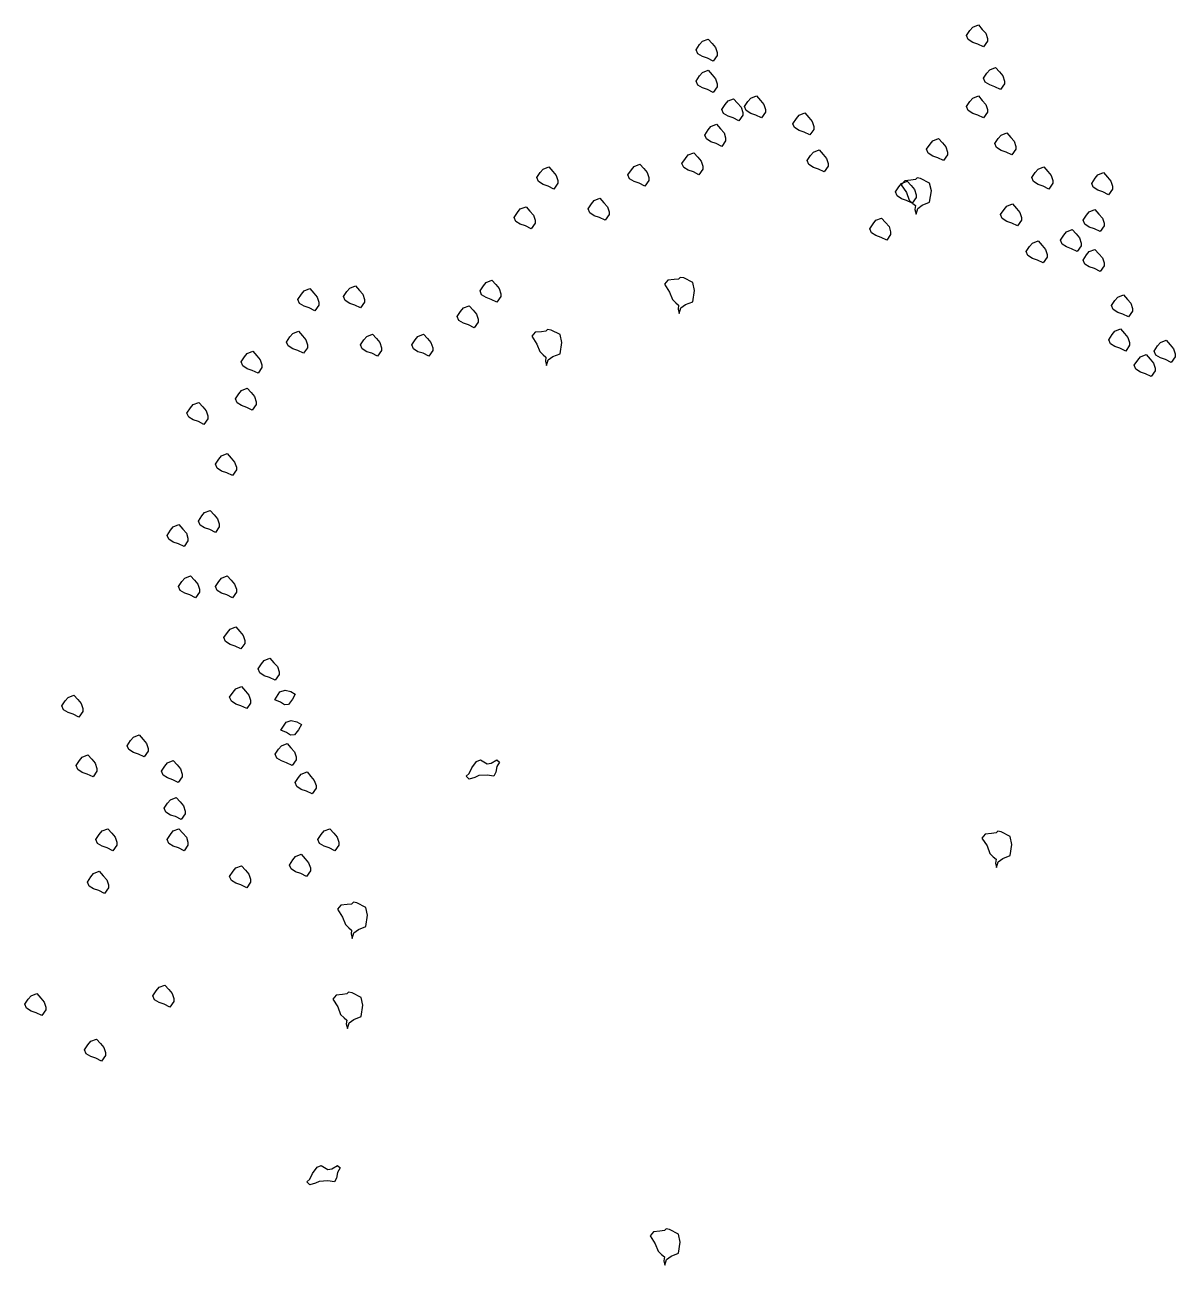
# Model space of a CAD drawing. Header units: millimetres. Extents: x 454 to 24074, y 929 to 15016.
# Drawn here: x 13195 to 13943, y 13302 to 14109 of the extents above; entities that cross this region are included whole.
import ezdxf

# ---------------------------------------------------------------- set-up
doc = ezdxf.new("R2010")
doc.units = ezdxf.units.MM
doc.layers.add('cadblocksdwg.com', color=255, linetype='Continuous')

# ---------------------------------------------------------------- blocks, each defined once
blk = doc.blocks.new('Trees side 02_cad-block.com')
at = {"color": 0}
for points in [[(-929.7, 5775.9), (-936.9, 5779.5), (-943.4, 5781.6), (-949.2, 5785.2), (-951.4, 5790.3), (-947.1, 5796.8), (-943.4, 5801.1), (-936.2, 5804), (-931.2, 5798.2), (-926.8, 5793.2), (-924.7, 5786.7), (-924.7, 5783.1)], [(-1274.2, 5757.7), (-1281.4, 5761.3), (-1287.9, 5763.5), (-1293.7, 5767.1), (-1295.8, 5772.2), (-1291.5, 5778.7), (-1287.9, 5783), (-1280.7, 5785.9), (-1275.6, 5780.1), (-1271.3, 5775.1), (-1269.1, 5768.6), (-1269.1, 5765)], [(-1274.2, 5717.9), (-1281.4, 5721.5), (-1287.9, 5723.6), (-1293.7, 5727.2), (-1295.8, 5732.3), (-1291.5, 5738.8), (-1287.9, 5743.1), (-1280.7, 5746), (-1275.6, 5740.2), (-1271.3, 5735.2), (-1269.1, 5728.7), (-1269.1, 5725.1)], [(-908, 5721.5), (-915.2, 5725.1), (-921.7, 5727.3), (-927.5, 5730.9), (-929.6, 5735.9), (-925.3, 5742.4), (-921.7, 5746.8), (-914.5, 5749.6), (-909.4, 5743.9), (-905.1, 5738.8), (-902.9, 5732.3), (-902.9, 5728.7)], [(-1241.6, 5681.6), (-1248.8, 5685.2), (-1255.3, 5687.4), (-1261.1, 5691), (-1263.2, 5696.1), (-1258.9, 5702.6), (-1255.3, 5706.9), (-1248.1, 5709.8), (-1243, 5704), (-1238.7, 5698.9), (-1236.5, 5692.4), (-1236.5, 5688.8)], [(-1212.5, 5685.2), (-1219.8, 5688.9), (-1226.3, 5691), (-1232, 5694.6), (-1234.2, 5699.7), (-1229.9, 5706.2), (-1226.3, 5710.5), (-1219, 5713.4), (-1214, 5707.6), (-1209.7, 5702.6), (-1207.5, 5696.1), (-1207.5, 5692.5)], [(-929.7, 5685.2), (-936.9, 5688.9), (-943.4, 5691), (-949.2, 5694.6), (-951.4, 5699.7), (-947.1, 5706.2), (-943.4, 5710.5), (-936.2, 5713.4), (-931.2, 5707.6), (-926.8, 5702.6), (-924.7, 5696.1), (-924.7, 5692.5)], [(-1150.9, 5663.5), (-1158.1, 5667.1), (-1164.6, 5669.3), (-1170.4, 5672.9), (-1172.6, 5677.9), (-1168.2, 5684.4), (-1164.6, 5688.8), (-1157.4, 5691.6), (-1152.4, 5685.9), (-1148, 5680.8), (-1145.9, 5674.3), (-1145.9, 5670.7)], [(-1263.3, 5649), (-1270.5, 5652.6), (-1277, 5654.8), (-1282.8, 5658.4), (-1285, 5663.4), (-1280.6, 5669.9), (-1277, 5674.3), (-1269.8, 5677.2), (-1264.8, 5671.4), (-1260.4, 5666.3), (-1258.3, 5659.8), (-1258.3, 5656.2)], [(-893.5, 5638.1), (-900.7, 5641.7), (-907.2, 5643.9), (-913, 5647.5), (-915.1, 5652.6), (-910.8, 5659.1), (-907.2, 5663.4), (-900, 5666.3), (-894.9, 5660.5), (-890.6, 5655.5), (-888.4, 5649), (-888.4, 5645.3)], [(-980.5, 5630.9), (-987.7, 5634.5), (-994.2, 5636.7), (-1000, 5640.3), (-1002.2, 5645.3), (-997.8, 5651.8), (-994.2, 5656.1), (-987, 5659), (-981.9, 5653.3), (-977.6, 5648.2), (-975.4, 5641.7), (-975.4, 5638.1)], [(-1292.3, 5612.8), (-1299.5, 5616.4), (-1306, 5618.5), (-1311.8, 5622.1), (-1314, 5627.2), (-1309.6, 5633.7), (-1306, 5638), (-1298.8, 5640.9), (-1293.8, 5635.1), (-1289.4, 5630.1), (-1287.3, 5623.6), (-1287.3, 5620)], [(-1132.8, 5616.4), (-1140, 5620), (-1146.5, 5622.2), (-1152.3, 5625.8), (-1154.4, 5630.8), (-1150.1, 5637.3), (-1146.5, 5641.6), (-1139.3, 5644.5), (-1134.2, 5638.8), (-1129.9, 5633.7), (-1127.7, 5627.2), (-1127.7, 5623.6)], [(-1477.2, 5594.6), (-1484.5, 5598.2), (-1491, 5600.4), (-1496.7, 5604), (-1498.9, 5609.1), (-1494.6, 5615.6), (-1491, 5619.9), (-1483.7, 5622.8), (-1478.7, 5617), (-1474.3, 5612), (-1472.2, 5605.5), (-1472.2, 5601.9)], [(-1361.2, 5598.3), (-1368.4, 5601.9), (-1374.9, 5604), (-1380.7, 5607.6), (-1382.9, 5612.7), (-1378.5, 5619.2), (-1374.9, 5623.5), (-1367.7, 5626.4), (-1362.7, 5620.6), (-1358.3, 5615.6), (-1356.2, 5609.1), (-1356.2, 5605.5)], [(-846.3, 5594.6), (-853.6, 5598.2), (-860, 5600.4), (-865.8, 5604), (-868, 5609.1), (-863.7, 5615.6), (-860, 5619.9), (-852.8, 5622.8), (-847.8, 5617), (-843.4, 5612), (-841.3, 5605.5), (-841.3, 5601.9)], [(-770.2, 5587.4), (-777.4, 5591), (-783.9, 5593.2), (-789.7, 5596.8), (-791.8, 5601.8), (-787.5, 5608.3), (-783.9, 5612.6), (-776.7, 5615.5), (-771.6, 5609.8), (-767.3, 5604.7), (-765.1, 5598.2), (-765.1, 5594.6)], [(-1020.4, 5576.5), (-1027.6, 5580.1), (-1034.1, 5582.3), (-1039.9, 5585.9), (-1042, 5590.9), (-1037.7, 5597.4), (-1034.1, 5601.8), (-1026.9, 5604.7), (-1021.8, 5598.9), (-1017.5, 5593.8), (-1015.3, 5587.3), (-1015.3, 5583.7)], [(-998.3, 5602.2), (-1009.8, 5608), (-1014.2, 5608.7), (-1016.3, 5606.6), (-1022.1, 5605.8), (-1030, 5605.1), (-1034.4, 5600.1), (-1027.9, 5590), (-1024.3, 5580.6), (-1019.9, 5576.2), (-1016.3, 5573.4), (-1017, 5568.3), (-1015.6, 5562.5), (-1013.4, 5569.8), (-1007.7, 5574.1), (-998.3, 5577.7), (-996.1, 5592.1)], [(-1506.2, 5543.9), (-1513.5, 5547.5), (-1520, 5549.7), (-1525.7, 5553.3), (-1527.9, 5558.3), (-1523.6, 5564.8), (-1520, 5569.2), (-1512.7, 5572), (-1507.7, 5566.3), (-1503.4, 5561.2), (-1501.2, 5554.7), (-1501.2, 5551.1)], [(-1412, 5554.8), (-1419.2, 5558.4), (-1425.7, 5560.5), (-1431.5, 5564.1), (-1433.6, 5569.2), (-1429.3, 5575.7), (-1425.7, 5580), (-1418.5, 5582.9), (-1413.4, 5577.1), (-1409.1, 5572.1), (-1406.9, 5565.6), (-1406.9, 5562)], [(-886.2, 5547.5), (-893.4, 5551.1), (-899.9, 5553.3), (-905.7, 5556.9), (-907.9, 5562), (-903.5, 5568.4), (-899.9, 5572.8), (-892.7, 5575.7), (-887.7, 5569.9), (-883.3, 5564.8), (-881.2, 5558.3), (-881.2, 5554.7)], [(-781.1, 5540.3), (-788.3, 5543.9), (-794.8, 5546), (-800.6, 5549.7), (-802.7, 5554.7), (-798.4, 5561.2), (-794.8, 5565.5), (-787.6, 5568.4), (-782.5, 5562.6), (-778.2, 5557.6), (-776, 5551.1), (-776, 5547.5)], [(-1053, 5529.4), (-1060.2, 5533), (-1066.7, 5535.2), (-1072.5, 5538.8), (-1074.7, 5543.8), (-1070.3, 5550.3), (-1066.7, 5554.7), (-1059.5, 5557.5), (-1054.5, 5551.8), (-1050.1, 5546.7), (-1048, 5540.2), (-1048, 5536.6)], [(-810.1, 5514.9), (-817.3, 5518.5), (-823.8, 5520.7), (-829.6, 5524.3), (-831.7, 5529.3), (-827.4, 5535.8), (-823.8, 5540.2), (-816.6, 5543), (-811.5, 5537.3), (-807.2, 5532.2), (-805, 5525.7), (-805, 5522.1)], [(-853.6, 5500.4), (-860.8, 5504), (-867.3, 5506.2), (-873.1, 5509.8), (-875.2, 5514.8), (-870.9, 5521.3), (-867.3, 5525.7), (-860.1, 5528.5), (-855, 5522.8), (-850.7, 5517.7), (-848.5, 5511.2), (-848.5, 5507.6)], [(-781.1, 5489.5), (-788.3, 5493.1), (-794.8, 5495.3), (-800.6, 5498.9), (-802.7, 5504), (-798.4, 5510.5), (-794.8, 5514.8), (-787.6, 5517.7), (-782.5, 5511.9), (-778.2, 5506.8), (-776, 5500.4), (-776, 5496.7)], [(-1549.8, 5450.3), (-1557, 5453.9), (-1563.5, 5456.1), (-1569.3, 5459.7), (-1571.4, 5464.7), (-1567.1, 5471.2), (-1563.5, 5475.6), (-1556.3, 5478.5), (-1551.2, 5472.7), (-1546.9, 5467.6), (-1544.7, 5461.1), (-1544.7, 5457.5)], [(-1300.2, 5475.5), (-1311.8, 5481.2), (-1316.1, 5482), (-1318.3, 5479.8), (-1324.1, 5479.1), (-1332, 5478.3), (-1336.3, 5473.3), (-1329.8, 5463.2), (-1326.2, 5453.8), (-1321.9, 5449.5), (-1318.3, 5446.6), (-1319, 5441.5), (-1317.6, 5435.8), (-1315.4, 5443), (-1309.6, 5447.3), (-1300.2, 5450.9), (-1298.1, 5465.4)], [(-1781.8, 5439.4), (-1789, 5443), (-1795.5, 5445.2), (-1801.3, 5448.8), (-1803.5, 5453.9), (-1799.1, 5460.4), (-1795.5, 5464.7), (-1788.3, 5467.6), (-1783.3, 5461.8), (-1778.9, 5456.8), (-1776.8, 5450.3), (-1776.8, 5446.7)], [(-1723.8, 5443.1), (-1731, 5446.7), (-1737.5, 5448.8), (-1743.3, 5452.4), (-1745.5, 5457.5), (-1741.1, 5464), (-1737.5, 5468.3), (-1730.3, 5471.2), (-1725.2, 5465.4), (-1720.9, 5460.4), (-1718.7, 5453.9), (-1718.7, 5450.3)], [(-744.8, 5431.5), (-752, 5435.1), (-758.5, 5437.3), (-764.3, 5440.9), (-766.5, 5446), (-762.1, 5452.5), (-758.5, 5456.8), (-751.3, 5459.7), (-746.2, 5453.9), (-741.9, 5448.9), (-739.7, 5442.4), (-739.7, 5438.8)], [(-1578.8, 5417.7), (-1586, 5421.3), (-1592.5, 5423.5), (-1598.3, 5427.1), (-1600.4, 5432.1), (-1596.1, 5438.6), (-1592.5, 5443), (-1585.3, 5445.8), (-1580.2, 5440.1), (-1575.9, 5435), (-1573.7, 5428.5), (-1573.7, 5424.9)], [(-1796.3, 5385.1), (-1803.5, 5388.7), (-1810, 5390.8), (-1815.8, 5394.5), (-1818, 5399.5), (-1813.6, 5406), (-1810, 5410.3), (-1802.8, 5413.2), (-1797.8, 5407.4), (-1793.4, 5402.4), (-1791.3, 5395.9), (-1791.3, 5392.3)], [(-1702, 5381.4), (-1709.3, 5385.1), (-1715.8, 5387.2), (-1721.5, 5390.8), (-1723.7, 5395.9), (-1719.4, 5402.4), (-1715.8, 5406.7), (-1708.5, 5409.6), (-1703.5, 5403.8), (-1699.2, 5398.8), (-1697, 5392.3), (-1697, 5388.7)], [(-1636.8, 5381.4), (-1644, 5385.1), (-1650.5, 5387.2), (-1656.3, 5390.8), (-1658.4, 5395.9), (-1654.1, 5402.4), (-1650.5, 5406.7), (-1643.3, 5409.6), (-1638.2, 5403.8), (-1633.9, 5398.8), (-1631.7, 5392.3), (-1631.7, 5388.7)], [(-1469.3, 5409.1), (-1480.9, 5414.8), (-1485.2, 5415.6), (-1487.4, 5413.4), (-1493.2, 5412.7), (-1501.1, 5411.9), (-1505.4, 5406.9), (-1498.9, 5396.8), (-1495.3, 5387.4), (-1491, 5383.1), (-1487.4, 5380.2), (-1488.1, 5375.1), (-1486.7, 5369.4), (-1484.5, 5376.6), (-1478.7, 5380.9), (-1469.3, 5384.5), (-1467.2, 5399)], [(-748.4, 5388), (-755.7, 5391.7), (-762.1, 5393.8), (-767.9, 5397.4), (-770.1, 5402.5), (-765.8, 5409), (-762.1, 5413.3), (-754.9, 5416.2), (-749.9, 5410.4), (-745.5, 5405.4), (-743.4, 5398.9), (-743.4, 5395.3)], [(-690.4, 5373.5), (-697.6, 5377.2), (-704.1, 5379.3), (-709.9, 5382.9), (-712.1, 5388), (-707.7, 5394.5), (-704.1, 5398.8), (-696.9, 5401.7), (-691.9, 5395.9), (-687.5, 5390.9), (-685.4, 5384.4), (-685.4, 5380.8)], [(-1854.3, 5359.7), (-1861.6, 5363.3), (-1868.1, 5365.5), (-1873.8, 5369.1), (-1876, 5374.1), (-1871.7, 5380.6), (-1868.1, 5385), (-1860.8, 5387.8), (-1855.8, 5382.1), (-1851.4, 5377), (-1849.3, 5370.5), (-1849.3, 5366.9)], [(-715.8, 5355.4), (-723, 5359), (-729.5, 5361.2), (-735.3, 5364.8), (-737.5, 5369.9), (-733.1, 5376.4), (-729.5, 5380.7), (-722.3, 5383.6), (-717.2, 5377.8), (-712.9, 5372.7), (-710.7, 5366.2), (-710.7, 5362.6)], [(-1861.6, 5312.6), (-1868.8, 5316.2), (-1875.3, 5318.4), (-1881.1, 5322), (-1883.2, 5327), (-1878.9, 5333.5), (-1875.3, 5337.8), (-1868.1, 5340.7), (-1863, 5335), (-1858.7, 5329.9), (-1856.5, 5323.4), (-1856.5, 5319.8)], [(-1923.2, 5294.5), (-1930.4, 5298.1), (-1936.9, 5300.2), (-1942.7, 5303.8), (-1944.9, 5308.9), (-1940.6, 5315.4), (-1936.9, 5319.7), (-1929.7, 5322.6), (-1924.7, 5316.8), (-1920.3, 5311.8), (-1918.2, 5305.3), (-1918.2, 5301.7)], [(-1887, 5229.2), (-1894.2, 5232.8), (-1900.7, 5235), (-1906.5, 5238.6), (-1908.6, 5243.7), (-1904.3, 5250.2), (-1900.7, 5254.5), (-1893.5, 5257.4), (-1888.4, 5251.6), (-1884.1, 5246.5), (-1881.9, 5240), (-1881.9, 5236.4)], [(-1908.7, 5156.7), (-1915.9, 5160.3), (-1922.4, 5162.5), (-1928.2, 5166.1), (-1930.4, 5171.2), (-1926.1, 5177.7), (-1922.4, 5182), (-1915.2, 5184.9), (-1910.2, 5179.1), (-1905.8, 5174.1), (-1903.7, 5167.6), (-1903.7, 5163.9)], [(-1948.6, 5138.6), (-1955.8, 5142.2), (-1962.3, 5144.4), (-1968.1, 5148), (-1970.3, 5153), (-1965.9, 5159.5), (-1962.3, 5163.9), (-1955.1, 5166.8), (-1950.1, 5161), (-1945.7, 5155.9), (-1943.6, 5149.4), (-1943.6, 5145.8)], [(-1934.1, 5073.4), (-1941.3, 5077), (-1947.8, 5079.1), (-1953.6, 5082.8), (-1955.8, 5087.8), (-1951.4, 5094.3), (-1947.8, 5098.6), (-1940.6, 5101.5), (-1935.5, 5095.7), (-1931.2, 5090.7), (-1929, 5084.2), (-1929, 5080.6)], [(-1887, 5073.4), (-1894.2, 5077), (-1900.7, 5079.1), (-1906.5, 5082.8), (-1908.6, 5087.8), (-1904.3, 5094.3), (-1900.7, 5098.6), (-1893.5, 5101.5), (-1888.4, 5095.7), (-1884.1, 5090.7), (-1881.9, 5084.2), (-1881.9, 5080.6)], [(-1876.1, 5008.1), (-1883.3, 5011.7), (-1889.8, 5013.9), (-1895.6, 5017.5), (-1897.8, 5022.6), (-1893.4, 5029.1), (-1889.8, 5033.4), (-1882.6, 5036.3), (-1877.5, 5030.5), (-1873.2, 5025.5), (-1871, 5019), (-1871, 5015.3)], [(-1832.6, 4968.3), (-1839.8, 4971.9), (-1846.3, 4974), (-1852.1, 4977.6), (-1854.2, 4982.7), (-1849.9, 4989.2), (-1846.3, 4993.5), (-1839.1, 4996.4), (-1834, 4990.6), (-1829.7, 4985.6), (-1827.5, 4979.1), (-1827.5, 4975.5)], [(-1868.8, 4932), (-1876.1, 4935.6), (-1882.6, 4937.8), (-1888.3, 4941.4), (-1890.5, 4946.5), (-1886.2, 4952.9), (-1882.6, 4957.3), (-1875.3, 4960.2), (-1870.3, 4954.4), (-1865.9, 4949.3), (-1863.8, 4942.8), (-1863.8, 4939.2)], [(-1826.4, 4953.3), (-1819.9, 4955.5), (-1812.7, 4954.1), (-1806.9, 4950.4), (-1810.5, 4944), (-1815.6, 4937.5), (-1820.6, 4936.7), (-1825.7, 4940.3), (-1832.9, 4943.2)], [(-2082.8, 4921.1), (-2090, 4924.8), (-2096.5, 4926.9), (-2102.3, 4930.5), (-2104.4, 4935.6), (-2100.1, 4942.1), (-2096.5, 4946.4), (-2089.3, 4949.3), (-2084.2, 4943.5), (-2079.9, 4938.5), (-2077.7, 4932), (-2077.7, 4928.4)], [(-1818.6, 4914.6), (-1812.1, 4916.7), (-1804.9, 4915.3), (-1799.1, 4911.7), (-1802.7, 4905.2), (-1807.8, 4898.7), (-1812.9, 4898), (-1817.9, 4901.6), (-1825.1, 4904.5)], [(-1999.4, 4870.4), (-2006.6, 4874), (-2013.1, 4876.2), (-2018.9, 4879.8), (-2021, 4884.8), (-2016.7, 4891.3), (-2013.1, 4895.7), (-2005.9, 4898.6), (-2000.8, 4892.8), (-1996.5, 4887.7), (-1994.3, 4881.2), (-1994.3, 4877.6)], [(-1810.8, 4859.5), (-1818, 4863.1), (-1824.5, 4865.3), (-1830.3, 4868.9), (-1832.5, 4874), (-1828.2, 4880.5), (-1824.5, 4884.8), (-1817.3, 4887.7), (-1812.3, 4881.9), (-1807.9, 4876.9), (-1805.8, 4870.4), (-1805.8, 4866.7)], [(-2064.6, 4845), (-2071.9, 4848.6), (-2078.4, 4850.8), (-2084.1, 4854.4), (-2086.3, 4859.5), (-2082, 4866), (-2078.4, 4870.3), (-2071.1, 4873.2), (-2066.1, 4867.4), (-2061.7, 4862.4), (-2059.6, 4855.9), (-2059.6, 4852.2)], [(-1955.9, 4837.8), (-1963.1, 4841.4), (-1969.6, 4843.6), (-1975.4, 4847.2), (-1977.5, 4852.2), (-1973.2, 4858.7), (-1969.6, 4863), (-1962.4, 4865.9), (-1957.3, 4860.2), (-1953, 4855.1), (-1950.8, 4848.6), (-1950.8, 4845)], [(-1585.4, 4849.4), (-1581.8, 4856.7), (-1576, 4864.6), (-1570.9, 4866.8), (-1562.3, 4861.7), (-1557.2, 4862.4), (-1550, 4866.8), (-1546.4, 4863.9), (-1550, 4858.1), (-1551.4, 4850.9), (-1553.6, 4845.8), (-1562.3, 4847.3), (-1573.1, 4846.6), (-1578.1, 4844.4), (-1585.4, 4842.2), (-1589, 4845.8)], [(-1785.4, 4823.3), (-1792.7, 4826.9), (-1799.2, 4829.1), (-1804.9, 4832.7), (-1807.1, 4837.7), (-1802.8, 4844.2), (-1799.2, 4848.5), (-1791.9, 4851.4), (-1786.9, 4845.7), (-1782.6, 4840.6), (-1780.4, 4834.1), (-1780.4, 4830.5)], [(-1952.2, 4790.7), (-1959.5, 4794.3), (-1966, 4796.4), (-1971.7, 4800), (-1973.9, 4805.1), (-1969.6, 4811.6), (-1966, 4815.9), (-1958.7, 4818.8), (-1953.7, 4813), (-1949.3, 4808), (-1947.2, 4801.5), (-1947.2, 4797.9)], [(-2039.3, 4750.8), (-2046.5, 4754.4), (-2053, 4756.6), (-2058.8, 4760.2), (-2060.9, 4765.2), (-2056.6, 4771.7), (-2053, 4776.1), (-2045.8, 4778.9), (-2040.7, 4773.2), (-2036.4, 4768.1), (-2034.2, 4761.6), (-2034.2, 4758)], [(-1948.6, 4750.8), (-1955.8, 4754.4), (-1962.3, 4756.6), (-1968.1, 4760.2), (-1970.3, 4765.2), (-1965.9, 4771.7), (-1962.3, 4776.1), (-1955.1, 4778.9), (-1950.1, 4773.2), (-1945.7, 4768.1), (-1943.6, 4761.6), (-1943.6, 4758)], [(-1756.4, 4750.8), (-1763.7, 4754.4), (-1770.2, 4756.6), (-1775.9, 4760.2), (-1778.1, 4765.2), (-1773.8, 4771.7), (-1770.2, 4776.1), (-1762.9, 4778.9), (-1757.9, 4773.2), (-1753.5, 4768.1), (-1751.4, 4761.6), (-1751.4, 4758)], [(-895.6, 4769.1), (-907.2, 4774.9), (-911.5, 4775.6), (-913.7, 4773.5), (-919.4, 4772.8), (-927.4, 4772), (-931.7, 4767), (-925.2, 4756.9), (-921.6, 4747.5), (-917.3, 4743.2), (-913.7, 4740.3), (-914.4, 4735.2), (-912.9, 4729.5), (-910.8, 4736.7), (-905, 4741), (-895.6, 4744.6), (-893.4, 4759)], [(-1792.7, 4718.2), (-1799.9, 4721.8), (-1806.4, 4724), (-1812.2, 4727.6), (-1814.4, 4732.6), (-1810, 4739.1), (-1806.4, 4743.4), (-1799.2, 4746.3), (-1794.1, 4740.6), (-1789.8, 4735.5), (-1787.6, 4729), (-1787.6, 4725.4)], [(-1868.8, 4703.7), (-1876.1, 4707.3), (-1882.6, 4709.5), (-1888.3, 4713.1), (-1890.5, 4718.1), (-1886.2, 4724.6), (-1882.6, 4728.9), (-1875.3, 4731.8), (-1870.3, 4726.1), (-1865.9, 4721), (-1863.8, 4714.5), (-1863.8, 4710.9)], [(-2050.1, 4696.4), (-2057.4, 4700), (-2063.9, 4702.2), (-2069.6, 4705.8), (-2071.8, 4710.9), (-2067.5, 4717.4), (-2063.9, 4721.7), (-2056.6, 4724.6), (-2051.6, 4718.8), (-2047.2, 4713.8), (-2045.1, 4707.3), (-2045.1, 4703.6)], [(-1716.9, 4678.6), (-1728.5, 4684.4), (-1732.8, 4685.1), (-1735, 4682.9), (-1740.8, 4682.2), (-1748.7, 4681.5), (-1753.1, 4676.4), (-1746.6, 4666.3), (-1742.9, 4656.9), (-1738.6, 4652.6), (-1735, 4649.7), (-1735.7, 4644.7), (-1734.3, 4638.9), (-1732.1, 4646.1), (-1726.3, 4650.4), (-1716.9, 4654.1), (-1714.8, 4668.5)], [(-1966.7, 4551.5), (-1974, 4555.1), (-1980.5, 4557.2), (-1986.2, 4560.8), (-1988.4, 4565.9), (-1984.1, 4572.4), (-1980.5, 4576.7), (-1973.2, 4579.6), (-1968.2, 4573.8), (-1963.8, 4568.8), (-1961.7, 4562.3), (-1961.7, 4558.7)], [(-2129.9, 4540.6), (-2137.1, 4544.2), (-2143.6, 4546.4), (-2149.4, 4550), (-2151.6, 4555), (-2147.2, 4561.5), (-2143.6, 4565.8), (-2136.4, 4568.7), (-2131.3, 4563), (-2127, 4557.9), (-2124.8, 4551.4), (-2124.8, 4547.8)], [(-1723, 4563.9), (-1734.5, 4569.7), (-1738.9, 4570.4), (-1741, 4568.2), (-1746.8, 4567.5), (-1754.8, 4566.8), (-1759.1, 4561.7), (-1752.6, 4551.6), (-1749, 4542.2), (-1744.7, 4537.9), (-1741, 4535), (-1741.8, 4530), (-1740.3, 4524.2), (-1738.2, 4531.4), (-1732.4, 4535.7), (-1723, 4539.4), (-1720.8, 4553.8)], [(-2053.8, 4482.6), (-2061, 4486.2), (-2067.5, 4488.4), (-2073.3, 4492), (-2075.4, 4497), (-2071.1, 4503.5), (-2067.5, 4507.9), (-2060.3, 4510.7), (-2055.2, 4505), (-2050.9, 4499.9), (-2048.7, 4493.4), (-2048.7, 4489.8)], [(-1788.5, 4332.1), (-1784.9, 4339.3), (-1779.1, 4347.2), (-1774, 4349.4), (-1765.4, 4344.4), (-1760.3, 4345.1), (-1753.1, 4349.4), (-1749.5, 4346.5), (-1753.1, 4340.7), (-1754.5, 4333.5), (-1756.7, 4328.5), (-1765.4, 4329.9), (-1776.2, 4329.2), (-1781.2, 4327), (-1788.5, 4324.9), (-1792.1, 4328.5)], [(-1318.4, 4262.1), (-1329.9, 4267.8), (-1334.2, 4268.6), (-1336.4, 4266.4), (-1342.2, 4265.7), (-1350.1, 4264.9), (-1354.5, 4259.9), (-1348, 4249.8), (-1344.3, 4240.4), (-1340, 4236.1), (-1336.4, 4233.2), (-1337.1, 4228.1), (-1335.7, 4222.4), (-1333.5, 4229.6), (-1327.7, 4233.9), (-1318.4, 4237.5), (-1316.2, 4251.9)]]:
    blk.add_lwpolyline(points, close=True, dxfattribs=at)

msp = doc.modelspace()

# ---------------------------------------------------------------- block references
at = {"layer": 'cadblocksdwg.com', "xscale": 0.5103099452236204, "yscale": 0.5103099452236204, "zscale": 0.5103099452236204}
msp.add_blockref('Trees side 02_cad-block.com', (14292.81, 11147.14), dxfattribs=at)

doc.saveas('drawing.dxf')
